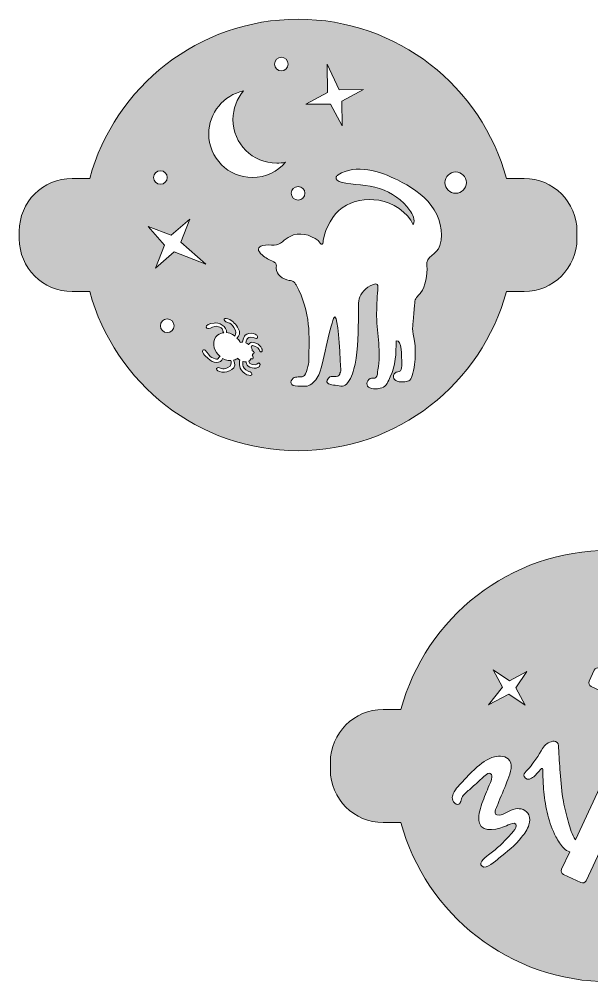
# Model space of a CAD drawing. Header units: inches. Extents: x -258 to 555, y -426 to 216.
# Drawn here: x -258.4 to -12, y -426.5 to -12.1 of the extents above; entities that cross this region are included whole.
import ezdxf

# ---------------------------------------------------------------- set-up
doc = ezdxf.new("R2010")
doc.units = ezdxf.units.IN
doc.header["$MEASUREMENT"] = 0
doc.layers.add('Layer', color=7, linetype='Continuous')

msp = doc.modelspace()

# ---------------------------------------------------------------- hatches: boundary and pattern name
at = {"layer": 'Layer', "true_color": 0x181a1c}
h = msp.add_hatch(color=250, dxfattribs=at)
h.dxf.hatch_style = 2
edge = h.paths.add_edge_path()
edge.add_spline(control_points=[(-41.12, -80.65), (-41.12, -80.65), (-48.74, -80.65), (-48.74, -80.65), (-59.44, -41.17), (-95.51, -12.12), (-138.38, -12.12), (-181.25, -12.12), (-217.33, -41.17), (-228.03, -80.65), (-228.03, -80.65), (-235.64, -80.65), (-235.64, -80.65), (-248.2, -80.65), (-258.38, -90.84), (-258.38, -103.4), (-258.38, -103.4), (-258.38, -106.6), (-258.38, -106.6), (-258.38, -119.16), (-248.2, -129.35), (-235.64, -129.35), (-235.64, -129.35), (-228.03, -129.35), (-228.03, -129.35), (-217.33, -168.83), (-181.25, -197.88), (-138.38, -197.88), (-95.51, -197.88), (-59.44, -168.83), (-48.74, -129.35), (-48.74, -129.35), (-41.12, -129.35), (-41.12, -129.35), (-28.56, -129.35), (-18.38, -119.16), (-18.38, -106.6), (-18.38, -106.6), (-18.38, -103.4), (-18.38, -103.4), (-18.38, -90.84), (-28.56, -80.65), (-41.12, -80.65)], knot_values=[0, 0, 0, 0, 1, 1, 1, 2, 2, 2, 3, 3, 3, 4, 4, 4, 5, 5, 5, 6, 6, 6, 7, 7, 7, 8, 8, 8, 9, 9, 9, 10, 10, 10, 11, 11, 11, 12, 12, 12, 13, 13, 13, 14, 14, 14, 14], degree=3, periodic=1)
h.paths.add_polyline_path([(-125.81, -31.44), (-120.78, -42.47), (-110.19, -42.43), (-119.52, -47.44), (-119.48, -58.03), (-124.5, -48.71), (-135.09, -48.75), (-125.76, -43.73)])
edge = h.paths.add_edge_path()
edge.add_spline(control_points=[(-138.38, -84.12), (-136.77, -84.12), (-135.45, -85.43), (-135.45, -87.05), (-135.45, -88.66), (-136.77, -89.98), (-138.38, -89.98), (-140, -89.98), (-141.31, -88.66), (-141.31, -87.05), (-141.31, -85.43), (-140, -84.12), (-138.38, -84.12)], knot_values=[0, 0, 0, 0, 1, 1, 1, 2, 2, 2, 3, 3, 3, 4, 4, 4, 4], degree=3, periodic=1)
edge = h.paths.add_edge_path()
edge.add_spline(control_points=[(-145.6, -28.51), (-143.98, -28.51), (-142.67, -29.82), (-142.67, -31.44), (-142.67, -33.05), (-143.98, -34.36), (-145.6, -34.36), (-147.22, -34.36), (-148.53, -33.05), (-148.53, -31.44), (-148.53, -29.82), (-147.22, -28.51), (-145.6, -28.51)], knot_values=[0, 0, 0, 0, 1, 1, 1, 2, 2, 2, 3, 3, 3, 4, 4, 4, 4], degree=3, periodic=1)
edge = h.paths.add_edge_path()
edge.add_spline(control_points=[(-161.85, -43.01), (-164.7, -46.3), (-166.41, -50.59), (-166.41, -55.29), (-166.41, -65.67), (-157.99, -74.1), (-147.6, -74.1), (-146.29, -74.1), (-145.02, -73.96), (-143.79, -73.71), (-147.24, -77.71), (-152.34, -80.24), (-158.04, -80.24), (-168.43, -80.24), (-176.85, -71.82), (-176.85, -61.43), (-176.85, -52.35), (-170.42, -44.77), (-161.85, -43.01)], knot_values=[0, 0, 0, 0, 1, 1, 1, 2, 2, 2, 3, 3, 3, 4, 4, 4, 5, 5, 5, 6, 6, 6, 6], degree=3, periodic=1)
edge = h.paths.add_edge_path()
edge.add_spline(control_points=[(-197.62, -77.32), (-196, -77.32), (-194.69, -78.63), (-194.69, -80.24), (-194.69, -81.86), (-196, -83.17), (-197.62, -83.17), (-199.24, -83.17), (-200.55, -81.86), (-200.55, -80.24), (-200.55, -78.63), (-199.24, -77.32), (-197.62, -77.32)], knot_values=[0, 0, 0, 0, 1, 1, 1, 2, 2, 2, 3, 3, 3, 4, 4, 4, 4], degree=3, periodic=1)
edge = h.paths.add_edge_path()
edge.add_spline(control_points=[(-194.69, -147.01), (-196.31, -147.01), (-197.62, -145.7), (-197.62, -144.08), (-197.62, -142.47), (-196.31, -141.16), (-194.69, -141.16), (-193.07, -141.16), (-191.76, -142.47), (-191.76, -144.08), (-191.76, -145.7), (-193.07, -147.01), (-194.69, -147.01)], knot_values=[0, 0, 0, 0, 1, 1, 1, 2, 2, 2, 3, 3, 3, 4, 4, 4, 4], degree=3, periodic=1)
h.paths.add_polyline_path([(-199.77, -119.22), (-195.95, -109.34), (-202.87, -101.32), (-192.99, -105.14), (-184.97, -98.22), (-188.79, -108.1), (-178.07, -117.59), (-191.75, -112.3)])
edge = h.paths.add_edge_path()
edge.add_spline(control_points=[(-154.81, -155.07), (-154.91, -154.06), (-156.21, -152.85), (-157.99, -152.62), (-158.28, -152.58), (-158.63, -153.24), (-158.63, -153.24), (-158.09, -154.01), (-158.11, -154.83), (-158.11, -154.83), (-158.11, -154.83), (-157.33, -155), (-157.35, -155.6), (-157.38, -156.41), (-157.99, -156.22), (-157.99, -156.22), (-157.99, -156.22), (-157.99, -156.43), (-158.03, -156.59), (-158.03, -156.77), (-158.1, -157.03), (-158.1, -157.03), (-158.1, -157.03), (-157.5, -157.25), (-157.72, -158), (-157.88, -158.55), (-158.63, -158.2), (-158.63, -158.2), (-158.63, -158.2), (-158.85, -158.95), (-159.56, -159.3), (-159.56, -159.3), (-159.44, -160.12), (-159.17, -160.27), (-157.49, -161.21), (-155.97, -160.96), (-155.59, -160.11), (-155.44, -159.77), (-154.22, -160.45), (-155.02, -161.5), (-155.08, -161.59), (-155.37, -162.07), (-156.47, -162.3), (-157.28, -162.47), (-159.02, -162.03), (-159.87, -161.41), (-160.43, -161.01), (-160.87, -159.82), (-160.75, -159.6), (-160.75, -159.6), (-161.17, -159.8), (-162.06, -159.5), (-162.06, -159.5), (-163.13, -162.12), (-159.92, -163.66), (-159.92, -163.66), (-159.34, -163.8), (-159.07, -163.88), (-158.16, -164.12), (-157.85, -165.34), (-158.85, -165.44), (-158.85, -165.44), (-160.04, -165.52), (-161.31, -164.65), (-162.6, -163.77), (-163.33, -162.37), (-163.53, -161.6), (-163.71, -160.9), (-163.61, -159.22), (-163.5, -158.91), (-163.48, -158.88), (-163.47, -158.86), (-163.46, -158.86), (-163.46, -158.86), (-164.18, -158.41), (-164.38, -158.04), (-164.38, -158.04), (-164.75, -158.44), (-165.42, -158.69), (-165.49, -158.72), (-166.16, -158.92), (-166.16, -158.92), (-166.16, -158.92), (-165.06, -160.78), (-166.08, -162.18), (-166.87, -163.27), (-168.93, -164.09), (-170.12, -164.11), (-173.48, -164.14), (-174.48, -162.1), (-172.52, -162.1), (-171.53, -162.09), (-170.6, -163.66), (-167.69, -161.44), (-166.86, -160.8), (-167.29, -159.02), (-167.29, -159.02), (-167.29, -159.02), (-169.09, -159.32), (-170.87, -158.11), (-170.87, -158.11), (-170.88, -158.16), (-170.88, -158.16), (-170.88, -158.16), (-171.24, -159.58), (-172.64, -159.78), (-173.59, -159.92), (-175.32, -159.77), (-176.23, -158.92), (-176.71, -158.47), (-179.53, -156.22), (-179.58, -155.12), (-179.62, -154.02), (-178.69, -154.4), (-178.4, -154.64), (-177.59, -155.34), (-176.41, -157.43), (-175.48, -157.8), (-174.55, -158.17), (-173.53, -158.64), (-173.09, -158.39), (-172.65, -158.14), (-172.5, -157.42), (-171.91, -157.29), (-171.91, -157.29), (-175.23, -154.71), (-174.64, -151.12), (-174.24, -147.27), (-170.34, -147.08), (-170.34, -147.08), (-170.83, -146.59), (-170.75, -145.84), (-171.07, -145.33), (-171.39, -144.82), (-172.45, -144.59), (-173.4, -144.32), (-174.34, -144.06), (-176.02, -145.17), (-176.96, -145.27), (-177.29, -145.31), (-178.24, -145.04), (-177.87, -144.09), (-177.51, -143.13), (-174.31, -142.92), (-173.74, -142.83), (-172.67, -142.65), (-171.07, -143.63), (-170.26, -144.37), (-169.05, -145.45), (-169.15, -146.96), (-169.15, -146.96), (-169.15, -146.96), (-169.16, -147.01), (-169.16, -147.01), (-167.2, -147.07), (-165.67, -148.5), (-165.67, -148.5), (-165.67, -148.5), (-164.75, -147.18), (-165.32, -146.07), (-167.28, -142.19), (-168.57, -143), (-169.47, -142.36), (-171.23, -141.1), (-169.73, -139.9), (-166.71, -142.1), (-165.65, -142.88), (-164.04, -144.95), (-163.64, -146.44), (-163.14, -148.36), (-164.68, -149.32), (-164.68, -149.32), (-164.68, -149.32), (-164.14, -149.94), (-164.08, -150), (-163.55, -150.66), (-163.34, -151.26), (-163.34, -151.26), (-163.05, -151.05), (-162.27, -151.12), (-162.27, -151.12), (-162.28, -151.11), (-162.28, -151.09), (-162.28, -151.05), (-162.29, -150.7), (-161.89, -149.12), (-161.52, -148.61), (-161.11, -148.05), (-160.05, -147.25), (-158.62, -147.29), (-157.22, -147.33), (-156.18, -148.16), (-156.18, -148.16), (-155.31, -148.9), (-155.95, -149.8), (-156.83, -149.44), (-157.11, -149.33), (-157.67, -149.09), (-157.67, -149.09), (-161.01, -148.4), (-160.82, -151.44), (-160.82, -151.44), (-159.93, -151.75), (-159.61, -152.2), (-159.61, -152.2), (-159.65, -151.92), (-158.91, -151.14), (-158.29, -151.13), (-157.33, -151.13), (-155.64, -151.86), (-154.96, -152.53), (-154.04, -153.45), (-153.92, -154.06), (-153.89, -154.19), (-153.48, -155.64), (-154.78, -155.47), (-154.81, -155.07)], knot_values=[0, 0, 0, 0, 1, 1, 1, 2, 2, 2, 3, 3, 3, 4, 4, 4, 5, 5, 5, 6, 6, 6, 7, 7, 7, 8, 8, 8, 9, 9, 9, 10, 10, 10, 11, 11, 11, 12, 12, 12, 13, 13, 13, 14, 14, 14, 15, 15, 15, 16, 16, 16, 17, 17, 17, 18, 18, 18, 19, 19, 19, 20, 20, 20, 21, 21, 21, 22, 22, 22, 23, 23, 23, 24, 24, 24, 25, 25, 25, 26, 26, 26, 27, 27, 27, 28, 28, 28, 29, 29, 29, 30, 30, 30, 31, 31, 31, 32, 32, 32, 33, 33, 33, 34, 34, 34, 35, 35, 35, 36, 36, 36, 37, 37, 37, 38, 38, 38, 39, 39, 39, 40, 40, 40, 41, 41, 41, 42, 42, 42, 43, 43, 43, 44, 44, 44, 45, 45, 45, 46, 46, 46, 47, 47, 47, 48, 48, 48, 49, 49, 49, 50, 50, 50, 51, 51, 51, 52, 52, 52, 53, 53, 53, 54, 54, 54, 55, 55, 55, 56, 56, 56, 57, 57, 57, 58, 58, 58, 59, 59, 59, 60, 60, 60, 61, 61, 61, 62, 62, 62, 63, 63, 63, 64, 64, 64, 65, 65, 65, 66, 66, 66, 67, 67, 67, 68, 68, 68, 69, 69, 69, 70, 70, 70, 71, 71, 71, 72, 72, 72, 72], degree=3, periodic=1)
edge = h.paths.add_edge_path()
edge.add_spline(control_points=[(-77.35, -109.49), (-78.64, -113.7), (-83.66, -113.93), (-83, -118.28), (-82.44, -121.96), (-83.83, -127.34), (-85.52, -129.71), (-86.42, -130.97), (-87.78, -132), (-88.13, -133.52), (-88.3, -134.27), (-88.98, -143.31), (-89.08, -144.06), (-89.51, -147.38), (-87.62, -149.79), (-87.98, -157.58), (-88.08, -159.69), (-88.66, -164.44), (-89.57, -166.35), (-90.47, -168.26), (-91.83, -168.15), (-93.95, -168.22), (-96.61, -168.3), (-97.98, -166.68), (-97.01, -164.8), (-95.96, -163.17), (-94.94, -164.34), (-94.39, -163.51), (-93.84, -162.68), (-93.77, -161.62), (-93.79, -160.63), (-93.84, -157.16), (-93.75, -150.08), (-96.16, -150.57), (-96.21, -156.14), (-96.45, -160.98), (-98.71, -166.08), (-99.49, -167.84), (-100.46, -170.39), (-102.34, -170.8), (-104.35, -171.24), (-105.19, -171.55), (-107.5, -170.81), (-109.33, -170.23), (-109.04, -167.8), (-107.38, -166.82), (-106.76, -166.46), (-105.46, -166.82), (-104.88, -166.4), (-104.09, -165.84), (-104.27, -163.95), (-104.07, -163), (-102.42, -155.28), (-104.53, -147.85), (-104.6, -139.95), (-104.63, -136.38), (-104.36, -132.28), (-104.12, -128.72), (-104.07, -128.06), (-103.8, -126.64), (-104.37, -126.31), (-104.72, -126.11), (-105.13, -126), (-105.52, -126.11), (-107.89, -126.77), (-111.01, -129.28), (-111.84, -131.58), (-112.67, -133.89), (-112.35, -136.77), (-112.4, -139.22), (-112.54, -146.22), (-112.47, -153.78), (-113.86, -160.64), (-114.37, -163.19), (-115.34, -166.48), (-116.92, -168.54), (-118.5, -170.6), (-119.88, -170.13), (-122.45, -169.71), (-124.26, -169.41), (-127.26, -169.24), (-125.33, -166.58), (-124.12, -164.92), (-121.02, -166.92), (-120.48, -164.94), (-120.38, -164.6), (-119.99, -163.39), (-120.01, -163.03), (-120.61, -152.2), (-121.18, -141), (-122.52, -140.3), (-123.91, -140.38), (-126.71, -156.27), (-128.89, -163.69), (-129.51, -165.79), (-130.86, -167.67), (-132.52, -169.1), (-134.18, -170.53), (-136.24, -170.04), (-138.43, -170.07), (-142.26, -170.13), (-141.91, -167.89), (-140.49, -166.68), (-139.35, -165.71), (-137.45, -166.47), (-136.09, -165.83), (-134.87, -165.25), (-133.8, -160.41), (-133.78, -159.06), (-133.64, -148.42), (-132.68, -138.63), (-139.26, -126.52), (-139.5, -126.08), (-139.69, -125.6), (-140.06, -125.27), (-140.66, -124.75), (-141.51, -124.68), (-142.29, -124.55), (-145, -124.09), (-147.8, -122.08), (-147.78, -119.33), (-147.78, -118.66), (-147.61, -117.93), (-147.95, -117.34), (-148.21, -116.91), (-148.68, -116.66), (-149.14, -116.46), (-150.77, -115.75), (-152.39, -114.87), (-153.75, -113.71), (-156.19, -111.64), (-155.81, -110.16), (-153.63, -109.56), (-152.03, -109.12), (-150.29, -109.35), (-148.63, -109.37), (-146.08, -109.4), (-144.15, -106.71), (-141.86, -105.58), (-137.9, -103.61), (-133.25, -104.75), (-129.73, -107.43), (-129.23, -107.82), (-128.52, -109.33), (-127.99, -108.98), (-127.64, -108.75), (-127.59, -107.22), (-127.52, -106.81), (-126.68, -101.99), (-123.39, -96.05), (-119.37, -93.26), (-114.53, -89.9), (-109.47, -89.27), (-103.63, -90.06), (-97.8, -90.84), (-91.15, -95.2), (-88.9, -100.64), (-88.88, -100.59), (-88.85, -100.54), (-88.83, -100.49), (-87.93, -98.52), (-89, -96.17), (-90.29, -94.4), (-93.48, -89.99), (-98.12, -86.64), (-103.32, -85.01), (-108.66, -83.33), (-114.4, -83.45), (-119.88, -82.25), (-121.03, -81.99), (-122.48, -81.14), (-122.06, -80.03), (-121.92, -79.64), (-121.55, -79.37), (-121.2, -79.15), (-113.51, -74.15), (-103.1, -77.63), (-95.62, -81.3), (-90.13, -83.98), (-84.84, -87.4), (-81.15, -92.26), (-77.46, -97.13), (-75.57, -103.65), (-77.35, -109.49)], knot_values=[0, 0, 0, 0, 1, 1, 1, 2, 2, 2, 3, 3, 3, 4, 4, 4, 5, 5, 5, 6, 6, 6, 7, 7, 7, 8, 8, 8, 9, 9, 9, 10, 10, 10, 11, 11, 11, 12, 12, 12, 13, 13, 13, 14, 14, 14, 15, 15, 15, 16, 16, 16, 17, 17, 17, 18, 18, 18, 19, 19, 19, 20, 20, 20, 21, 21, 21, 22, 22, 22, 23, 23, 23, 24, 24, 24, 25, 25, 25, 26, 26, 26, 27, 27, 27, 28, 28, 28, 29, 29, 29, 30, 30, 30, 31, 31, 31, 32, 32, 32, 33, 33, 33, 34, 34, 34, 35, 35, 35, 36, 36, 36, 37, 37, 37, 38, 38, 38, 39, 39, 39, 40, 40, 40, 41, 41, 41, 42, 42, 42, 43, 43, 43, 44, 44, 44, 45, 45, 45, 46, 46, 46, 47, 47, 47, 48, 48, 48, 49, 49, 49, 50, 50, 50, 51, 51, 51, 52, 52, 52, 53, 53, 53, 54, 54, 54, 55, 55, 55, 56, 56, 56, 57, 57, 57, 58, 58, 58, 59, 59, 59, 60, 60, 60, 61, 61, 61, 61], degree=3, periodic=1)
edge = h.paths.add_edge_path()
edge.add_spline(control_points=[(-70.58, -87.05), (-73.12, -87.05), (-75.18, -84.99), (-75.18, -82.45), (-75.18, -79.9), (-73.12, -77.84), (-70.58, -77.84), (-68.03, -77.84), (-65.97, -79.9), (-65.97, -82.45), (-65.97, -84.99), (-68.03, -87.05), (-70.58, -87.05)], knot_values=[0, 0, 0, 0, 1, 1, 1, 2, 2, 2, 3, 3, 3, 4, 4, 4, 4], degree=3, periodic=1)
h = msp.add_hatch(color=250, dxfattribs=at)
h.dxf.hatch_style = 2
edge = h.paths.add_edge_path()
edge.add_spline(control_points=[(92.77, -309.26), (92.77, -309.26), (85.16, -309.26), (85.16, -309.26), (74.46, -269.78), (38.38, -240.73), (-4.49, -240.73), (-47.36, -240.73), (-83.43, -269.78), (-94.13, -309.26), (-94.13, -309.26), (-101.75, -309.26), (-101.75, -309.26), (-114.31, -309.26), (-124.49, -319.44), (-124.49, -332), (-124.49, -332), (-124.49, -335.21), (-124.49, -335.21), (-124.49, -347.77), (-114.31, -357.95), (-101.75, -357.95), (-101.75, -357.95), (-94.13, -357.95), (-94.13, -357.95), (-83.43, -397.44), (-47.36, -426.48), (-4.49, -426.48), (38.38, -426.48), (74.46, -397.44), (85.16, -357.95), (85.16, -357.95), (92.77, -357.95), (92.77, -357.95), (105.33, -357.95), (115.51, -347.77), (115.51, -335.21), (115.51, -335.21), (115.51, -332), (115.51, -332), (115.51, -319.44), (105.33, -309.26), (92.77, -309.26)], knot_values=[0, 0, 0, 0, 1, 1, 1, 2, 2, 2, 3, 3, 3, 4, 4, 4, 5, 5, 5, 6, 6, 6, 7, 7, 7, 8, 8, 8, 9, 9, 9, 10, 10, 10, 11, 11, 11, 12, 12, 12, 13, 13, 13, 14, 14, 14, 14], degree=3, periodic=1)
h.paths.add_polyline_path([(1.08, -266.21), (8.44, -262.06), (3.9, -269.18), (8.04, -276.54), (0.92, -272), (-6.44, -276.15), (-1.89, -269.03), (-6.71, -260.48)])
h.paths.add_polyline_path([(-54.45, -292.24), (-47.45, -296.95), (-39.99, -292.99), (-44.7, -300), (-40.74, -307.45), (-47.74, -302.74), (-56.4, -307.34), (-50.49, -299.7)])
edge = h.paths.add_edge_path()
edge.add_spline(control_points=[(-39.02, -358.91), (-39.66, -360.9), (-41.04, -362.79), (-42.21, -364.27), (-44.97, -367.78), (-48.51, -370.59), (-51.98, -373.35), (-53.33, -374.43), (-57.39, -378.28), (-59.23, -376.79), (-61.29, -375.12), (-57.05, -372.29), (-55.92, -371.48), (-52.77, -369.22), (-50.01, -366.48), (-47.41, -363.6), (-46.65, -362.76), (-42.91, -358.99), (-45.41, -358.28), (-46.26, -358.03), (-47.96, -358.97), (-48.75, -359.29), (-51.68, -360.59), (-58.97, -362.94), (-60.31, -358.2), (-61.13, -355.33), (-60.23, -352.49), (-59.25, -349.8), (-58.28, -347.11), (-57.22, -344.45), (-56.13, -341.81), (-55.67, -340.72), (-53.98, -337.6), (-55.68, -336.83), (-56.95, -336.26), (-59.06, -338.72), (-59.86, -339.45), (-61.47, -340.9), (-63.06, -342.38), (-64.68, -343.82), (-65.86, -344.88), (-67.29, -345.83), (-67.96, -347.32), (-68.47, -348.43), (-68.32, -350.69), (-70.31, -350), (-71.19, -349.69), (-71.89, -348.59), (-72, -347.72), (-72.08, -346.99), (-71.91, -346.25), (-71.63, -345.57), (-70.66, -343.17), (-68.6, -341.46), (-66.89, -339.61), (-65.37, -337.96), (-63.87, -336.31), (-62.22, -334.8), (-59.83, -332.61), (-57.08, -330.41), (-53.86, -329.63), (-51.78, -329.12), (-48.67, -329.22), (-47.37, -331.23), (-45.71, -333.81), (-47.57, -337.9), (-48.49, -340.42), (-49.68, -343.71), (-51.26, -346.84), (-52.49, -350.11), (-53.07, -351.64), (-54.96, -354.97), (-51.93, -354.75), (-49.43, -354.56), (-47.39, -352.49), (-44.9, -352.04), (-42.67, -351.64), (-40.09, -352.46), (-39.11, -354.65), (-38.48, -356.04), (-38.56, -357.5), (-39.02, -358.91)], knot_values=[0, 0, 0, 0, 1, 1, 1, 2, 2, 2, 3, 3, 3, 4, 4, 4, 5, 5, 5, 6, 6, 6, 7, 7, 7, 8, 8, 8, 9, 9, 9, 10, 10, 10, 11, 11, 11, 12, 12, 12, 13, 13, 13, 14, 14, 14, 15, 15, 15, 16, 16, 16, 17, 17, 17, 18, 18, 18, 19, 19, 19, 20, 20, 20, 21, 21, 21, 22, 22, 22, 23, 23, 23, 24, 24, 24, 25, 25, 25, 26, 26, 26, 27, 27, 27, 27], degree=3, periodic=1)
edge = h.paths.add_edge_path()
edge.add_spline(control_points=[(-14.48, -382.97), (-14.87, -383.81), (-15.86, -384.17), (-16.7, -383.78), (-16.7, -383.78), (-24.16, -380.3), (-24.16, -380.3), (-25, -379.91), (-25.36, -378.92), (-24.97, -378.08), (-24.97, -378.08), (-21.46, -370.54), (-21.46, -370.54), (-22.42, -370.26), (-23.3, -369.73), (-24.07, -368.98), (-25.46, -367.61), (-26.56, -365.8), (-27.46, -364.07), (-29, -361.12), (-30.12, -357.96), (-30.93, -354.73), (-31.76, -351.46), (-32.28, -348.11), (-32.6, -344.75), (-32.76, -343.17), (-32.87, -341.58), (-32.95, -339.99), (-33, -339.02), (-33.06, -338.05), (-33.09, -337.08), (-33.11, -336.61), (-32.97, -334.81), (-33.27, -334.65), (-33.68, -334.44), (-34.34, -335.46), (-34.57, -335.71), (-35.6, -336.85), (-36.61, -338.16), (-37.97, -338.91), (-39.05, -339.47), (-40.66, -339.41), (-41.12, -338.07), (-41.66, -336.52), (-39.18, -334.97), (-38.34, -333.82), (-38.07, -333.46), (-34.41, -328.42), (-33.14, -326.09), (-32.15, -324.28), (-30.7, -323.39), (-28.72, -322.95), (-28.35, -322.87), (-27.95, -322.86), (-27.59, -322.99), (-26.41, -323.41), (-26.31, -324.67), (-26.28, -325.75), (-26.21, -329.34), (-25.87, -332.85), (-25.62, -336.44), (-25.33, -340.62), (-24.98, -344.81), (-24.19, -348.93), (-23.6, -351.97), (-22.87, -354.97), (-21.99, -357.93), (-21.24, -360.47), (-20.58, -363.19), (-19.05, -365.39), (-19.05, -365.39), (7.44, -308.55), (7.44, -308.55), (7.44, -308.55), (-12.33, -299.33), (-12.33, -299.33), (-13.17, -298.94), (-13.53, -297.95), (-13.14, -297.11), (-13.14, -297.11), (-10.92, -292.35), (-10.92, -292.35), (-10.53, -291.51), (-9.54, -291.15), (-8.7, -291.54), (-8.7, -291.54), (11.07, -300.75), (11.07, -300.75), (11.07, -300.75), (18.75, -284.28), (18.75, -284.28), (19.14, -283.44), (20.13, -283.08), (20.97, -283.47), (20.97, -283.47), (28.43, -286.95), (28.43, -286.95), (29.27, -287.34), (29.63, -288.33), (29.24, -289.17), (29.24, -289.17), (21.56, -305.64), (21.56, -305.64), (21.56, -305.64), (41.33, -314.85), (41.33, -314.85), (42.17, -315.24), (42.53, -316.24), (42.14, -317.08), (42.14, -317.08), (39.92, -321.84), (39.92, -321.84), (39.53, -322.68), (38.54, -323.04), (37.7, -322.65), (37.7, -322.65), (17.93, -313.44), (17.93, -313.44), (17.93, -313.44), (-14.48, -382.97), (-14.48, -382.97)], knot_values=[0, 0, 0, 0, 1, 1, 1, 2, 2, 2, 3, 3, 3, 4, 4, 4, 5, 5, 5, 6, 6, 6, 7, 7, 7, 8, 8, 8, 9, 9, 9, 10, 10, 10, 11, 11, 11, 12, 12, 12, 13, 13, 13, 14, 14, 14, 15, 15, 15, 16, 16, 16, 17, 17, 17, 18, 18, 18, 19, 19, 19, 20, 20, 20, 21, 21, 21, 22, 22, 22, 23, 23, 23, 24, 24, 24, 25, 25, 25, 26, 26, 26, 27, 27, 27, 28, 28, 28, 29, 29, 29, 30, 30, 30, 31, 31, 31, 32, 32, 32, 33, 33, 33, 34, 34, 34, 35, 35, 35, 36, 36, 36, 37, 37, 37, 38, 38, 38, 39, 39, 39, 40, 40, 40, 40], degree=3, periodic=1)
edge = h.paths.add_edge_path()
edge.add_spline(control_points=[(56.76, -381.8), (56.61, -382.58), (55.92, -383.13), (55.13, -383.13), (47.48, -383.17), (8.25, -383.37), (-1.1, -383.5), (-2.01, -383.51), (-2.76, -382.79), (-2.8, -381.88), (-3.02, -376.3), (-0.45, -369.7), (4.04, -366.05), (8.98, -362.04), (15.48, -359.8), (22.07, -358.65), (23.4, -358.42), (24.74, -358.23), (26.08, -358.1), (27.05, -358.01), (27.83, -358.15), (28.59, -357.5), (30.41, -355.93), (31.25, -353.09), (32.01, -350.92), (32.45, -349.67), (32.9, -348.35), (32.71, -347.03), (32.42, -345.04), (30.77, -343.56), (29.17, -342.35), (27.95, -341.44), (26.29, -339.12), (28.45, -338.1), (30.25, -337.26), (32.36, -339.82), (33.59, -340.78), (34.39, -341.39), (35.85, -343.21), (37.02, -342.72), (38.51, -342.11), (36.68, -339.2), (36.21, -338.43), (35.39, -337.05), (34.07, -335.98), (33.52, -334.43), (32.78, -332.32), (35.25, -331.05), (37, -332.16), (38.14, -332.89), (38.71, -334.25), (39.07, -335.55), (39.49, -337.07), (39.75, -338.69), (40.84, -339.89), (41.2, -340.28), (41.79, -340.43), (42.26, -340.17), (43.45, -339.53), (43, -337.29), (42.95, -336.22), (42.89, -334.91), (43.18, -332.81), (44.87, -332.67), (45.58, -332.61), (46.25, -332.98), (46.66, -333.56), (47.69, -335.03), (47.75, -336.76), (47.43, -338.43), (47.26, -339.37), (46.24, -341.56), (47.51, -342.08), (47.74, -342.17), (48, -342.18), (48.25, -342.13), (49.47, -341.9), (50.44, -341.07), (51.46, -340.39), (52.27, -339.86), (54.34, -338.73), (54.96, -339.93), (55.18, -340.36), (55.15, -340.79), (54.97, -341.21), (54.57, -342.18), (53.38, -343.04), (52.7, -343.49), (51.66, -344.17), (50.52, -344.93), (50.19, -346.13), (49.82, -347.49), (50.64, -348.89), (51.62, -349.9), (52.62, -350.92), (54.16, -351.87), (54.66, -353.27), (54.74, -353.51), (54.79, -353.76), (54.8, -354.01), (54.8, -354.13), (54.79, -354.25), (54.77, -354.37), (54.57, -355.49), (53.28, -355.84), (52.33, -355.44), (50.79, -354.81), (50.25, -353), (48.82, -352.23), (48.06, -351.82), (47.16, -351.46), (46.34, -351.74), (46.01, -351.85), (45.74, -352.06), (45.51, -352.31), (45.12, -352.73), (44.84, -353.29), (44.58, -353.81), (43.67, -355.66), (42.65, -357.44), (41.52, -359.16), (43.41, -359.69), (45.23, -360.39), (46.95, -361.28), (53.88, -364.87), (58.16, -374.61), (56.76, -381.8)], knot_values=[0, 0, 0, 0, 1, 1, 1, 2, 2, 2, 3, 3, 3, 4, 4, 4, 5, 5, 5, 6, 6, 6, 7, 7, 7, 8, 8, 8, 9, 9, 9, 10, 10, 10, 11, 11, 11, 12, 12, 12, 13, 13, 13, 14, 14, 14, 15, 15, 15, 16, 16, 16, 17, 17, 17, 18, 18, 18, 19, 19, 19, 20, 20, 20, 21, 21, 21, 22, 22, 22, 23, 23, 23, 24, 24, 24, 25, 25, 25, 26, 26, 26, 27, 27, 27, 28, 28, 28, 29, 29, 29, 30, 30, 30, 31, 31, 31, 32, 32, 32, 33, 33, 33, 34, 34, 34, 35, 35, 35, 36, 36, 36, 37, 37, 37, 38, 38, 38, 39, 39, 39, 40, 40, 40, 41, 41, 41, 42, 42, 42, 42], degree=3, periodic=1)
h.paths.add_polyline_path([(67.6, -324.33), (60.49, -319.77), (53.13, -323.9), (57.69, -316.79), (52.89, -308.24), (60.67, -313.98), (68.03, -309.86), (63.47, -316.96)])

# ---------------------------------------------------------------- linework, layer by layer
at = {"layer": 'Layer', "lineweight": 0}
for points in [[(-125.81, -31.44), (-120.78, -42.47), (-110.19, -42.43), (-119.52, -47.44), (-119.48, -58.03), (-124.5, -48.71), (-135.09, -48.75), (-125.76, -43.73), (-125.81, -31.44)], [(-199.77, -119.22), (-195.95, -109.34), (-202.87, -101.32), (-192.99, -105.14), (-184.97, -98.22), (-188.79, -108.1), (-178.07, -117.59), (-191.75, -112.3), (-199.77, -119.22)], [(-54.45, -292.24), (-47.45, -296.95), (-39.99, -292.99), (-44.7, -300), (-40.74, -307.45), (-47.74, -302.74), (-56.4, -307.34), (-50.49, -299.7), (-54.45, -292.24)]]:
    msp.add_lwpolyline(points, dxfattribs=at)
for points, knots in [([(-41.12, -80.65), (-41.12, -80.65), (-48.74, -80.65), (-48.74, -80.65), (-59.44, -41.17), (-95.51, -12.12), (-138.38, -12.12), (-181.25, -12.12), (-217.33, -41.17), (-228.03, -80.65), (-228.03, -80.65), (-235.64, -80.65), (-235.64, -80.65), (-248.2, -80.65), (-258.38, -90.84), (-258.38, -103.4), (-258.38, -103.4), (-258.38, -106.6), (-258.38, -106.6), (-258.38, -119.16), (-248.2, -129.35), (-235.64, -129.35), (-235.64, -129.35), (-228.03, -129.35), (-228.03, -129.35), (-217.33, -168.83), (-181.25, -197.88), (-138.38, -197.88), (-95.51, -197.88), (-59.44, -168.83), (-48.74, -129.35), (-48.74, -129.35), (-41.12, -129.35), (-41.12, -129.35), (-28.56, -129.35), (-18.38, -119.16), (-18.38, -106.6), (-18.38, -106.6), (-18.38, -103.4), (-18.38, -103.4), (-18.38, -90.84), (-28.56, -80.65), (-41.12, -80.65)], [0, 0, 0, 0, 1, 1, 1, 2, 2, 2, 3, 3, 3, 4, 4, 4, 5, 5, 5, 6, 6, 6, 7, 7, 7, 8, 8, 8, 9, 9, 9, 10, 10, 10, 11, 11, 11, 12, 12, 12, 13, 13, 13, 14, 14, 14, 14]), ([(-145.6, -28.51), (-143.98, -28.51), (-142.67, -29.82), (-142.67, -31.44), (-142.67, -33.05), (-143.98, -34.36), (-145.6, -34.36), (-147.22, -34.36), (-148.53, -33.05), (-148.53, -31.44), (-148.53, -29.82), (-147.22, -28.51), (-145.6, -28.51)], [0, 0, 0, 0, 1, 1, 1, 2, 2, 2, 3, 3, 3, 4, 4, 4, 4]), ([(-161.85, -43.01), (-164.7, -46.3), (-166.41, -50.59), (-166.41, -55.29), (-166.41, -65.67), (-157.99, -74.1), (-147.6, -74.1), (-146.29, -74.1), (-145.02, -73.96), (-143.79, -73.71), (-147.24, -77.71), (-152.34, -80.24), (-158.04, -80.24), (-168.43, -80.24), (-176.85, -71.82), (-176.85, -61.43), (-176.85, -52.35), (-170.42, -44.77), (-161.85, -43.01)], [0, 0, 0, 0, 1, 1, 1, 2, 2, 2, 3, 3, 3, 4, 4, 4, 5, 5, 5, 6, 6, 6, 6]), ([(-77.35, -109.49), (-78.64, -113.7), (-83.66, -113.93), (-83, -118.28), (-82.44, -121.96), (-83.83, -127.34), (-85.52, -129.71), (-86.42, -130.97), (-87.78, -132), (-88.13, -133.52), (-88.3, -134.27), (-88.98, -143.31), (-89.08, -144.06), (-89.51, -147.38), (-87.62, -149.79), (-87.98, -157.58), (-88.08, -159.69), (-88.66, -164.44), (-89.57, -166.35), (-90.47, -168.26), (-91.83, -168.15), (-93.95, -168.22), (-96.61, -168.3), (-97.98, -166.68), (-97.01, -164.8), (-95.96, -163.17), (-94.94, -164.34), (-94.39, -163.51), (-93.84, -162.68), (-93.77, -161.62), (-93.79, -160.63), (-93.84, -157.16), (-93.75, -150.08), (-96.16, -150.57), (-96.21, -156.14), (-96.45, -160.98), (-98.71, -166.08), (-99.49, -167.84), (-100.46, -170.39), (-102.34, -170.8), (-104.35, -171.24), (-105.19, -171.55), (-107.5, -170.81), (-109.33, -170.23), (-109.04, -167.8), (-107.38, -166.82), (-106.76, -166.46), (-105.46, -166.82), (-104.88, -166.4), (-104.09, -165.84), (-104.27, -163.95), (-104.07, -163), (-102.42, -155.28), (-104.53, -147.85), (-104.6, -139.95), (-104.63, -136.38), (-104.36, -132.28), (-104.12, -128.72), (-104.07, -128.06), (-103.8, -126.64), (-104.37, -126.31), (-104.72, -126.11), (-105.13, -126), (-105.52, -126.11), (-107.89, -126.77), (-111.01, -129.28), (-111.84, -131.58), (-112.67, -133.89), (-112.35, -136.77), (-112.4, -139.22), (-112.54, -146.22), (-112.47, -153.78), (-113.86, -160.64), (-114.37, -163.19), (-115.34, -166.48), (-116.92, -168.54), (-118.5, -170.6), (-119.88, -170.13), (-122.45, -169.71), (-124.26, -169.41), (-127.26, -169.24), (-125.33, -166.58), (-124.12, -164.92), (-121.02, -166.92), (-120.48, -164.94), (-120.38, -164.6), (-119.99, -163.39), (-120.01, -163.03), (-120.61, -152.2), (-121.18, -141), (-122.52, -140.3), (-123.91, -140.38), (-126.71, -156.27), (-128.89, -163.69), (-129.51, -165.79), (-130.86, -167.67), (-132.52, -169.1), (-134.18, -170.53), (-136.24, -170.04), (-138.43, -170.07), (-142.26, -170.13), (-141.91, -167.89), (-140.49, -166.68), (-139.35, -165.71), (-137.45, -166.47), (-136.09, -165.83), (-134.87, -165.25), (-133.8, -160.41), (-133.78, -159.06), (-133.64, -148.42), (-132.68, -138.63), (-139.26, -126.52), (-139.5, -126.08), (-139.69, -125.6), (-140.06, -125.27), (-140.66, -124.75), (-141.51, -124.68), (-142.29, -124.55), (-145, -124.09), (-147.8, -122.08), (-147.78, -119.33), (-147.78, -118.66), (-147.61, -117.93), (-147.95, -117.34), (-148.21, -116.91), (-148.68, -116.66), (-149.14, -116.46), (-150.77, -115.75), (-152.39, -114.87), (-153.75, -113.71), (-156.19, -111.64), (-155.81, -110.16), (-153.63, -109.56), (-152.03, -109.12), (-150.29, -109.35), (-148.63, -109.37), (-146.08, -109.4), (-144.15, -106.71), (-141.86, -105.58), (-137.9, -103.61), (-133.25, -104.75), (-129.73, -107.43), (-129.23, -107.82), (-128.52, -109.33), (-127.99, -108.98), (-127.64, -108.75), (-127.59, -107.22), (-127.52, -106.81), (-126.68, -101.99), (-123.39, -96.05), (-119.37, -93.26), (-114.53, -89.9), (-109.47, -89.27), (-103.63, -90.06), (-97.8, -90.84), (-91.15, -95.2), (-88.9, -100.64), (-88.88, -100.59), (-88.85, -100.54), (-88.83, -100.49), (-87.93, -98.52), (-89, -96.17), (-90.29, -94.4), (-93.48, -89.99), (-98.12, -86.64), (-103.32, -85.01), (-108.66, -83.33), (-114.4, -83.45), (-119.88, -82.25), (-121.03, -81.99), (-122.48, -81.14), (-122.06, -80.03), (-121.92, -79.64), (-121.55, -79.37), (-121.2, -79.15), (-113.51, -74.15), (-103.1, -77.63), (-95.62, -81.3), (-90.13, -83.98), (-84.84, -87.4), (-81.15, -92.26), (-77.46, -97.13), (-75.57, -103.65), (-77.35, -109.49)], [0, 0, 0, 0, 1, 1, 1, 2, 2, 2, 3, 3, 3, 4, 4, 4, 5, 5, 5, 6, 6, 6, 7, 7, 7, 8, 8, 8, 9, 9, 9, 10, 10, 10, 11, 11, 11, 12, 12, 12, 13, 13, 13, 14, 14, 14, 15, 15, 15, 16, 16, 16, 17, 17, 17, 18, 18, 18, 19, 19, 19, 20, 20, 20, 21, 21, 21, 22, 22, 22, 23, 23, 23, 24, 24, 24, 25, 25, 25, 26, 26, 26, 27, 27, 27, 28, 28, 28, 29, 29, 29, 30, 30, 30, 31, 31, 31, 32, 32, 32, 33, 33, 33, 34, 34, 34, 35, 35, 35, 36, 36, 36, 37, 37, 37, 38, 38, 38, 39, 39, 39, 40, 40, 40, 41, 41, 41, 42, 42, 42, 43, 43, 43, 44, 44, 44, 45, 45, 45, 46, 46, 46, 47, 47, 47, 48, 48, 48, 49, 49, 49, 50, 50, 50, 51, 51, 51, 52, 52, 52, 53, 53, 53, 54, 54, 54, 55, 55, 55, 56, 56, 56, 57, 57, 57, 58, 58, 58, 59, 59, 59, 60, 60, 60, 61, 61, 61, 61]), ([(-197.62, -77.32), (-196, -77.32), (-194.69, -78.63), (-194.69, -80.24), (-194.69, -81.86), (-196, -83.17), (-197.62, -83.17), (-199.24, -83.17), (-200.55, -81.86), (-200.55, -80.24), (-200.55, -78.63), (-199.24, -77.32), (-197.62, -77.32)], [0, 0, 0, 0, 1, 1, 1, 2, 2, 2, 3, 3, 3, 4, 4, 4, 4]), ([(-70.58, -87.05), (-73.12, -87.05), (-75.18, -84.99), (-75.18, -82.45), (-75.18, -79.9), (-73.12, -77.84), (-70.58, -77.84), (-68.03, -77.84), (-65.97, -79.9), (-65.97, -82.45), (-65.97, -84.99), (-68.03, -87.05), (-70.58, -87.05)], [0, 0, 0, 0, 1, 1, 1, 2, 2, 2, 3, 3, 3, 4, 4, 4, 4]), ([(-138.38, -84.12), (-136.77, -84.12), (-135.45, -85.43), (-135.45, -87.05), (-135.45, -88.66), (-136.77, -89.98), (-138.38, -89.98), (-140, -89.98), (-141.31, -88.66), (-141.31, -87.05), (-141.31, -85.43), (-140, -84.12), (-138.38, -84.12)], [0, 0, 0, 0, 1, 1, 1, 2, 2, 2, 3, 3, 3, 4, 4, 4, 4]), ([(-154.81, -155.07), (-154.91, -154.06), (-156.21, -152.85), (-157.99, -152.62), (-158.28, -152.58), (-158.63, -153.24), (-158.63, -153.24), (-158.09, -154.01), (-158.11, -154.83), (-158.11, -154.83), (-158.11, -154.83), (-157.33, -155), (-157.35, -155.6), (-157.38, -156.41), (-157.99, -156.22), (-157.99, -156.22), (-157.99, -156.22), (-157.99, -156.43), (-158.03, -156.59), (-158.03, -156.77), (-158.1, -157.03), (-158.1, -157.03), (-158.1, -157.03), (-157.5, -157.25), (-157.72, -158), (-157.88, -158.55), (-158.63, -158.2), (-158.63, -158.2), (-158.63, -158.2), (-158.85, -158.95), (-159.56, -159.3), (-159.56, -159.3), (-159.44, -160.12), (-159.17, -160.27), (-157.49, -161.21), (-155.97, -160.96), (-155.59, -160.11), (-155.44, -159.77), (-154.22, -160.45), (-155.02, -161.5), (-155.08, -161.59), (-155.37, -162.07), (-156.47, -162.3), (-157.28, -162.47), (-159.02, -162.03), (-159.87, -161.41), (-160.43, -161.01), (-160.87, -159.82), (-160.75, -159.6), (-160.75, -159.6), (-161.17, -159.8), (-162.06, -159.5), (-162.06, -159.5), (-163.13, -162.12), (-159.92, -163.66), (-159.92, -163.66), (-159.34, -163.8), (-159.07, -163.88), (-158.16, -164.12), (-157.85, -165.34), (-158.85, -165.44), (-158.85, -165.44), (-160.04, -165.52), (-161.31, -164.65), (-162.6, -163.77), (-163.33, -162.37), (-163.53, -161.6), (-163.71, -160.9), (-163.61, -159.22), (-163.5, -158.91), (-163.48, -158.88), (-163.47, -158.86), (-163.46, -158.86), (-163.46, -158.86), (-164.18, -158.41), (-164.38, -158.04), (-164.38, -158.04), (-164.75, -158.44), (-165.42, -158.69), (-165.49, -158.72), (-166.16, -158.92), (-166.16, -158.92), (-166.16, -158.92), (-165.06, -160.78), (-166.08, -162.18), (-166.87, -163.27), (-168.93, -164.09), (-170.12, -164.11), (-173.48, -164.14), (-174.48, -162.1), (-172.52, -162.1), (-171.53, -162.09), (-170.6, -163.66), (-167.69, -161.44), (-166.86, -160.8), (-167.29, -159.02), (-167.29, -159.02), (-167.29, -159.02), (-169.09, -159.32), (-170.87, -158.11), (-170.87, -158.11), (-170.88, -158.16), (-170.88, -158.16), (-170.88, -158.16), (-171.24, -159.58), (-172.64, -159.78), (-173.59, -159.92), (-175.32, -159.77), (-176.23, -158.92), (-176.71, -158.47), (-179.53, -156.22), (-179.58, -155.12), (-179.62, -154.02), (-178.69, -154.4), (-178.4, -154.64), (-177.59, -155.34), (-176.41, -157.43), (-175.48, -157.8), (-174.55, -158.17), (-173.53, -158.64), (-173.09, -158.39), (-172.65, -158.14), (-172.5, -157.42), (-171.91, -157.29), (-171.91, -157.29), (-175.23, -154.71), (-174.64, -151.12), (-174.24, -147.27), (-170.34, -147.08), (-170.34, -147.08), (-170.83, -146.59), (-170.75, -145.84), (-171.07, -145.33), (-171.39, -144.82), (-172.45, -144.59), (-173.4, -144.32), (-174.34, -144.06), (-176.02, -145.17), (-176.96, -145.27), (-177.29, -145.31), (-178.24, -145.04), (-177.87, -144.09), (-177.51, -143.13), (-174.31, -142.92), (-173.74, -142.83), (-172.67, -142.65), (-171.07, -143.63), (-170.26, -144.37), (-169.05, -145.45), (-169.15, -146.96), (-169.15, -146.96), (-169.15, -146.96), (-169.16, -147.01), (-169.16, -147.01), (-167.2, -147.07), (-165.67, -148.5), (-165.67, -148.5), (-165.67, -148.5), (-164.75, -147.18), (-165.32, -146.07), (-167.28, -142.19), (-168.57, -143), (-169.47, -142.36), (-171.23, -141.1), (-169.73, -139.9), (-166.71, -142.1), (-165.65, -142.88), (-164.04, -144.95), (-163.64, -146.44), (-163.14, -148.36), (-164.68, -149.32), (-164.68, -149.32), (-164.68, -149.32), (-164.14, -149.94), (-164.08, -150), (-163.55, -150.66), (-163.34, -151.26), (-163.34, -151.26), (-163.05, -151.05), (-162.27, -151.12), (-162.27, -151.12), (-162.28, -151.11), (-162.28, -151.09), (-162.28, -151.05), (-162.29, -150.7), (-161.89, -149.12), (-161.52, -148.61), (-161.11, -148.05), (-160.05, -147.25), (-158.62, -147.29), (-157.22, -147.33), (-156.18, -148.16), (-156.18, -148.16), (-155.31, -148.9), (-155.95, -149.8), (-156.83, -149.44), (-157.11, -149.33), (-157.67, -149.09), (-157.67, -149.09), (-161.01, -148.4), (-160.82, -151.44), (-160.82, -151.44), (-159.93, -151.75), (-159.61, -152.2), (-159.61, -152.2), (-159.65, -151.92), (-158.91, -151.14), (-158.29, -151.13), (-157.33, -151.13), (-155.64, -151.86), (-154.96, -152.53), (-154.04, -153.45), (-153.92, -154.06), (-153.89, -154.19), (-153.48, -155.64), (-154.78, -155.47), (-154.81, -155.07)], [0, 0, 0, 0, 1, 1, 1, 2, 2, 2, 3, 3, 3, 4, 4, 4, 5, 5, 5, 6, 6, 6, 7, 7, 7, 8, 8, 8, 9, 9, 9, 10, 10, 10, 11, 11, 11, 12, 12, 12, 13, 13, 13, 14, 14, 14, 15, 15, 15, 16, 16, 16, 17, 17, 17, 18, 18, 18, 19, 19, 19, 20, 20, 20, 21, 21, 21, 22, 22, 22, 23, 23, 23, 24, 24, 24, 25, 25, 25, 26, 26, 26, 27, 27, 27, 28, 28, 28, 29, 29, 29, 30, 30, 30, 31, 31, 31, 32, 32, 32, 33, 33, 33, 34, 34, 34, 35, 35, 35, 36, 36, 36, 37, 37, 37, 38, 38, 38, 39, 39, 39, 40, 40, 40, 41, 41, 41, 42, 42, 42, 43, 43, 43, 44, 44, 44, 45, 45, 45, 46, 46, 46, 47, 47, 47, 48, 48, 48, 49, 49, 49, 50, 50, 50, 51, 51, 51, 52, 52, 52, 53, 53, 53, 54, 54, 54, 55, 55, 55, 56, 56, 56, 57, 57, 57, 58, 58, 58, 59, 59, 59, 60, 60, 60, 61, 61, 61, 62, 62, 62, 63, 63, 63, 64, 64, 64, 65, 65, 65, 66, 66, 66, 67, 67, 67, 68, 68, 68, 69, 69, 69, 70, 70, 70, 71, 71, 71, 72, 72, 72, 72]), ([(-194.69, -147.01), (-196.31, -147.01), (-197.62, -145.7), (-197.62, -144.08), (-197.62, -142.47), (-196.31, -141.16), (-194.69, -141.16), (-193.07, -141.16), (-191.76, -142.47), (-191.76, -144.08), (-191.76, -145.7), (-193.07, -147.01), (-194.69, -147.01)], [0, 0, 0, 0, 1, 1, 1, 2, 2, 2, 3, 3, 3, 4, 4, 4, 4]), ([(92.77, -309.26), (92.77, -309.26), (85.16, -309.26), (85.16, -309.26), (74.46, -269.78), (38.38, -240.73), (-4.49, -240.73), (-47.36, -240.73), (-83.43, -269.78), (-94.13, -309.26), (-94.13, -309.26), (-101.75, -309.26), (-101.75, -309.26), (-114.31, -309.26), (-124.49, -319.44), (-124.49, -332), (-124.49, -332), (-124.49, -335.21), (-124.49, -335.21), (-124.49, -347.77), (-114.31, -357.95), (-101.75, -357.95), (-101.75, -357.95), (-94.13, -357.95), (-94.13, -357.95), (-83.43, -397.44), (-47.36, -426.48), (-4.49, -426.48), (38.38, -426.48), (74.46, -397.44), (85.16, -357.95), (85.16, -357.95), (92.77, -357.95), (92.77, -357.95), (105.33, -357.95), (115.51, -347.77), (115.51, -335.21), (115.51, -335.21), (115.51, -332), (115.51, -332), (115.51, -319.44), (105.33, -309.26), (92.77, -309.26)], [0, 0, 0, 0, 1, 1, 1, 2, 2, 2, 3, 3, 3, 4, 4, 4, 5, 5, 5, 6, 6, 6, 7, 7, 7, 8, 8, 8, 9, 9, 9, 10, 10, 10, 11, 11, 11, 12, 12, 12, 13, 13, 13, 14, 14, 14, 14]), ([(-14.48, -382.97), (-14.87, -383.81), (-15.86, -384.17), (-16.7, -383.78), (-16.7, -383.78), (-24.16, -380.3), (-24.16, -380.3), (-25, -379.91), (-25.36, -378.92), (-24.97, -378.08), (-24.97, -378.08), (-21.46, -370.54), (-21.46, -370.54), (-22.42, -370.26), (-23.3, -369.73), (-24.07, -368.98), (-25.46, -367.61), (-26.56, -365.8), (-27.46, -364.07), (-29, -361.12), (-30.12, -357.96), (-30.93, -354.73), (-31.76, -351.46), (-32.28, -348.11), (-32.6, -344.75), (-32.76, -343.17), (-32.87, -341.58), (-32.95, -339.99), (-33, -339.02), (-33.06, -338.05), (-33.09, -337.08), (-33.11, -336.61), (-32.97, -334.81), (-33.27, -334.65), (-33.68, -334.44), (-34.34, -335.46), (-34.57, -335.71), (-35.6, -336.85), (-36.61, -338.16), (-37.97, -338.91), (-39.05, -339.47), (-40.66, -339.41), (-41.12, -338.07), (-41.66, -336.52), (-39.18, -334.97), (-38.34, -333.82), (-38.07, -333.46), (-34.41, -328.42), (-33.14, -326.09), (-32.15, -324.28), (-30.7, -323.39), (-28.72, -322.95), (-28.35, -322.87), (-27.95, -322.86), (-27.59, -322.99), (-26.41, -323.41), (-26.31, -324.67), (-26.28, -325.75), (-26.21, -329.34), (-25.87, -332.85), (-25.62, -336.44), (-25.33, -340.62), (-24.98, -344.81), (-24.19, -348.93), (-23.6, -351.97), (-22.87, -354.97), (-21.99, -357.93), (-21.24, -360.47), (-20.58, -363.19), (-19.05, -365.39), (-19.05, -365.39), (7.44, -308.55), (7.44, -308.55), (7.44, -308.55), (-12.33, -299.33), (-12.33, -299.33), (-13.17, -298.94), (-13.53, -297.95), (-13.14, -297.11), (-13.14, -297.11), (-10.92, -292.35), (-10.92, -292.35), (-10.53, -291.51), (-9.54, -291.15), (-8.7, -291.54), (-8.7, -291.54), (11.07, -300.75), (11.07, -300.75), (11.07, -300.75), (18.75, -284.28), (18.75, -284.28), (19.14, -283.44), (20.13, -283.08), (20.97, -283.47), (20.97, -283.47), (28.43, -286.95), (28.43, -286.95), (29.27, -287.34), (29.63, -288.33), (29.24, -289.17), (29.24, -289.17), (21.56, -305.64), (21.56, -305.64), (21.56, -305.64), (41.33, -314.85), (41.33, -314.85), (42.17, -315.24), (42.53, -316.24), (42.14, -317.08), (42.14, -317.08), (39.92, -321.84), (39.92, -321.84), (39.53, -322.68), (38.54, -323.04), (37.7, -322.65), (37.7, -322.65), (17.93, -313.44), (17.93, -313.44), (17.93, -313.44), (-14.48, -382.97), (-14.48, -382.97)], [0, 0, 0, 0, 1, 1, 1, 2, 2, 2, 3, 3, 3, 4, 4, 4, 5, 5, 5, 6, 6, 6, 7, 7, 7, 8, 8, 8, 9, 9, 9, 10, 10, 10, 11, 11, 11, 12, 12, 12, 13, 13, 13, 14, 14, 14, 15, 15, 15, 16, 16, 16, 17, 17, 17, 18, 18, 18, 19, 19, 19, 20, 20, 20, 21, 21, 21, 22, 22, 22, 23, 23, 23, 24, 24, 24, 25, 25, 25, 26, 26, 26, 27, 27, 27, 28, 28, 28, 29, 29, 29, 30, 30, 30, 31, 31, 31, 32, 32, 32, 33, 33, 33, 34, 34, 34, 35, 35, 35, 36, 36, 36, 37, 37, 37, 38, 38, 38, 39, 39, 39, 40, 40, 40, 40]), ([(-39.02, -358.91), (-39.66, -360.9), (-41.04, -362.79), (-42.21, -364.27), (-44.97, -367.78), (-48.51, -370.59), (-51.98, -373.35), (-53.33, -374.43), (-57.39, -378.28), (-59.23, -376.79), (-61.29, -375.12), (-57.05, -372.29), (-55.92, -371.48), (-52.77, -369.22), (-50.01, -366.48), (-47.41, -363.6), (-46.65, -362.76), (-42.91, -358.99), (-45.41, -358.28), (-46.26, -358.03), (-47.96, -358.97), (-48.75, -359.29), (-51.68, -360.59), (-58.97, -362.94), (-60.31, -358.2), (-61.13, -355.33), (-60.23, -352.49), (-59.25, -349.8), (-58.28, -347.11), (-57.22, -344.45), (-56.13, -341.81), (-55.67, -340.72), (-53.98, -337.6), (-55.68, -336.83), (-56.95, -336.26), (-59.06, -338.72), (-59.86, -339.45), (-61.47, -340.9), (-63.06, -342.38), (-64.68, -343.82), (-65.86, -344.88), (-67.29, -345.83), (-67.96, -347.32), (-68.47, -348.43), (-68.32, -350.69), (-70.31, -350), (-71.19, -349.69), (-71.89, -348.59), (-72, -347.72), (-72.08, -346.99), (-71.91, -346.25), (-71.63, -345.57), (-70.66, -343.17), (-68.6, -341.46), (-66.89, -339.61), (-65.37, -337.96), (-63.87, -336.31), (-62.22, -334.8), (-59.83, -332.61), (-57.08, -330.41), (-53.86, -329.63), (-51.78, -329.12), (-48.67, -329.22), (-47.37, -331.23), (-45.71, -333.81), (-47.57, -337.9), (-48.49, -340.42), (-49.68, -343.71), (-51.26, -346.84), (-52.49, -350.11), (-53.07, -351.64), (-54.96, -354.97), (-51.93, -354.75), (-49.43, -354.56), (-47.39, -352.49), (-44.9, -352.04), (-42.67, -351.64), (-40.09, -352.46), (-39.11, -354.65), (-38.48, -356.04), (-38.56, -357.5), (-39.02, -358.91)], [0, 0, 0, 0, 1, 1, 1, 2, 2, 2, 3, 3, 3, 4, 4, 4, 5, 5, 5, 6, 6, 6, 7, 7, 7, 8, 8, 8, 9, 9, 9, 10, 10, 10, 11, 11, 11, 12, 12, 12, 13, 13, 13, 14, 14, 14, 15, 15, 15, 16, 16, 16, 17, 17, 17, 18, 18, 18, 19, 19, 19, 20, 20, 20, 21, 21, 21, 22, 22, 22, 23, 23, 23, 24, 24, 24, 25, 25, 25, 26, 26, 26, 27, 27, 27, 27])]:
    msp.add_open_spline(points, degree=3, knots=knots, dxfattribs=at)

doc.saveas('drawing.dxf')
